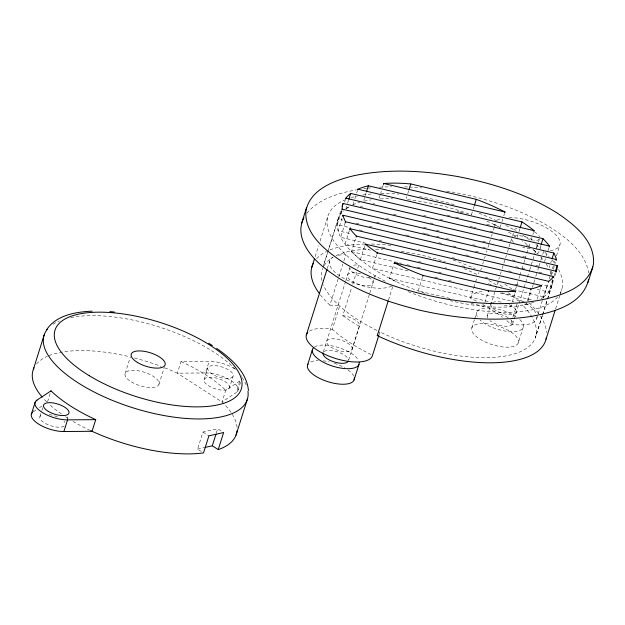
<?xml version="1.0" encoding="UTF-8"?>
<svg xmlns="http://www.w3.org/2000/svg" width="625" height="625" viewBox="0 0 625 625"><rect width="100%" height="100%" fill="white"/><g stroke="black" fill="none" stroke-linecap="round" stroke-linejoin="round"><path stroke-width="0.47" stroke-dasharray="3.12 2.34" d="M352.078 349.336A13.32 5.312 17.5 0 0 334.695 338.859A13.32 5.312 17.5 0 0 331.461 347.477A13.32 5.312 17.5 0 0 352.078 349.336L359.531 325.633M33.477 411.086L33.711 410.359M39.906 416.648L41.602 411.273M41.883 410.383L42.734 407.688M47.562 401.789L50.32 393.047M67.219 418.602L67.781 416.812M125.125 373.523L130.375 356.875M158.953 384.352L164.195 367.711M234.641 368.867A22.203 8.852 17.5 0 0 209.18 361.297L181.016 361.531L177.344 373.18L222.047 401.961A106.562 42.492 17.5 0 1 237.062 427.508M164.688 367.797A106.562 42.492 17.5 0 1 177.344 373.18L205.508 372.945L209.18 361.297M204.141 379.594L207.812 367.945M201.289 451.508L197.578 449.117L202.969 432.031L217.688 428.711L223.625 432.531M239.805 381.008L225.719 390.312L222.047 401.961L236.133 392.656L239.805 381.008A22.203 8.852 17.5 0 0 240.438 380.531M229.477 387.82A13.32 5.312 17.5 0 0 212.094 377.344A13.32 5.312 17.5 0 0 208.859 385.961A13.32 5.312 17.5 0 0 229.477 387.82L233.148 376.172A13.32 5.312 17.5 0 0 215.766 365.688A13.32 5.312 17.5 0 0 212.531 374.312A13.32 5.312 17.5 0 0 233.148 376.172M216.273 433.211L217.688 428.711M237.977 390.391L240.523 382.328M315.156 256.672L318.625 245.656M320.07 241.07L327.594 217.203M337.961 219.664L323.039 267.039L338.992 216.398M340.625 211.219L338.172 218.984L342.875 220.094M341.523 211.078L337.242 224.672L350.633 227.82M341.859 210.82L340.945 213.734L342.758 214.164M344.617 202.086L345.227 200.141M342.039 218.148L338.062 230.773L351.453 233.922M346.062 207.992L346.672 206.047M347.594 203.133L348.508 200.227M327.305 268.445L329.633 261.062M345.219 222.719L340.625 237.281L365.094 243.031M353.008 204.766L353.922 201.852M354.844 198.938L355.758 196.023M356.68 193.109L357.289 191.172M349.32 230.625L345.031 244.219L370.484 250.203M309.531 331.094A34.633 13.812 17.5 0 1 332.32 329.336L339.664 306.039A34.633 13.812 17.5 0 0 329.914 305.133L338.617 277.531M338.867 276.742L342.844 264.117M343.836 260.961L345.828 254.656A34.633 13.812 17.5 0 0 336 255.883M363.766 200.344L364.68 197.43M365.297 195.492L366.211 192.578M408.094 270.852L360.367 259.633L351.484 251.641L355.766 238.047M323.359 351.836L345.516 281.57M345.805 280.641L350.008 267.328M380.086 195.148L378.867 199.031A111.891 44.617 17.5 0 1 392.625 198.711M380.703 193.211L381.312 191.266M382.539 187.383L383.148 185.445M342.805 315.641A122.547 48.867 17.5 0 0 359.32 326.266A13.32 5.312 17.5 0 0 342.805 315.641L351.758 287.242M352.758 284.086L356.484 272.258M357.727 268.312L358.727 265.156A13.32 5.312 17.5 0 0 351.711 265.727M360.367 259.633L364.656 246.039M376.742 254.789L372.453 268.383L513.898 301.641M348.695 360.062L369.688 293.492M369.766 293.141L374.242 278.938M374.742 277.359L375.234 275.789A13.32 5.312 17.5 0 1 374.281 276.805M406.227 198.523L406.836 196.578M407.758 193.664L408.672 190.75M395.812 281.453L389.5 278.289L393.781 264.703M388.469 300.133L392.695 286.719M378.766 335.516L379.898 331.938A111.891 44.617 17.5 0 0 506.859 355.719A111.891 44.617 17.5 0 0 521.977 304.461M422.477 277.352L418.195 290.945L450.109 298.445M471.391 214.883L472.305 211.969M473.227 209.063L474.141 206.148M476.406 301.109A111.891 44.617 17.5 0 0 470.5 298.156L473.609 288.305M473.891 287.406L475.305 282.922M475.586 282.031L477 277.547M480.719 270.375L481.461 268.008M482.703 264.07L483.453 261.703M484.445 258.547L485.195 256.18M486.438 252.234L486.938 250.656M487.93 247.5L488.922 244.344M489.422 242.773L490.414 239.617M491.414 236.461L492.156 234.094M493.398 230.148L494.148 227.781M494.398 226.992L495.391 223.836M500.078 227.539L501 224.625M501.914 221.711L502.836 218.797M503.758 215.883L504.367 213.945M471.852 327.812L474.445 319.586M474.734 318.672L476.75 312.281M483.969 305.367L483.656 306.336L469.75 303.07M484.883 302.453L487.945 292.75M487.305 315.703L499.422 277.367M500.414 274.219L501.164 271.852M502.172 268.555L503.633 263.93M503.898 263.172L505.375 258.383M505.641 257.648L506.383 255.281M507.383 252.133L512.352 236.352M512.602 235.562L513.352 233.195M517.125 237.445L518.047 234.539M518.961 231.625L519.883 228.711M515.438 289.578L516.43 286.422M516.93 284.844L517.922 281.688M518.914 278.539L519.664 276.172M519.914 275.383L521.406 270.648M521.898 269.07L522.898 265.914M523.891 262.758L524.883 259.602M525.133 258.812L526.625 254.086M526.875 253.297L528.367 248.563M528.867 246.984L530.133 243.281M531.047 240.367L531.969 237.461M532.883 234.547L533.5 232.602M511.328 304.852L510.719 306.797L503.141 305.016M512.25 301.945L515 293.203M506.789 320.664A111.891 44.617 17.5 0 1 510.734 324.055L512.711 317.781M512.992 316.891L517.516 302.547M512.641 323.93L529.547 270.305M529.688 269.859L538.117 243.109M538.414 242.188L539.281 239.422M538.406 253.219L539.016 251.273M539.938 248.367L540.852 245.453M526.43 303.547L526.125 304.516L523.508 303.898M527.352 300.633L530.406 290.922M528.086 300.867L531.312 290.617M532.312 287.461L533.555 283.516M533.805 282.727L534.797 279.57M535.789 276.414L536.789 273.258M537.781 270.109L538.773 266.953M539.023 266.164L540.516 261.43M540.766 260.641L541.758 257.484M542.758 254.328L543.75 251.172M518.297 342.891A24.422 9.734 17.5 0 0 486.43 323.68A24.422 9.734 17.5 0 0 480.492 339.484A24.422 9.734 17.5 0 0 518.297 342.891L523.195 327.359M544.547 261.609L545.469 258.695M546.383 255.789L547 253.844M547.914 250.93L548.836 248.016M537.188 299.125L540.859 287.477M549.258 267.578L549.875 265.641M550.789 262.727L551.406 260.781M536.68 318.547L537.844 314.859M538.141 313.938L542.789 299.18M543.078 298.258L547.734 283.5M549.188 278.891L550.352 275.203M550.641 274.281L552.094 269.664M552.383 268.742L553.844 264.133M554.133 263.211L554.711 261.367M556.461 255.836L559.945 244.766M541.609 298.398L543.82 296.867L547.805 284.25M551.523 275.062L552.438 272.148M553.359 269.234L554.273 266.32M555.195 263.406L555.5 262.438M552.617 279.477L548.641 292.094L535.914 289.102M552.336 281.156L552.648 280.188M554.172 275.328L554.789 273.391M542.32 315.617L535.289 337.891L542.289 315.727M542.617 314.688L547.305 299.836M547.602 298.906L551.406 286.844L542 284.633M542.578 314.805L547.242 300.023M547.539 299.102L554.164 278.102M554.773 276.164L555.695 273.25M555.617 308.82L559.672 295.969M559.961 295.055L561.984 288.625M551.617 286.164L552.227 284.25M306.867 213.258C318.922 198.633 338.406 193.266 356.312 189.844M346.344 208.531L349.969 206.258M33.25 411.812L36.773 409.492M39.414 407.742L42.055 406M197.578 449.117L204.023 447.664M363.688 188.711L366.469 188.344M367.391 188.227L372.039 187.719M379.5 187.156L391.609 186.727M404.523 186.867L408.195 186.961M409.117 186.984L421.578 187.875M446.617 191.086C480.242 196.641 513.406 206.711 543.352 223.195C562.5 234.664 584.508 249.312 588.703 272.938M457.477 211.617L459.117 212M459.93 212.188L463.203 212.961M447.047 215.062L449.891 215.734M455.57 217.07L459.359 217.961M486.82 224.422L489.664 225.086M373.062 203.57L374.805 203.984M423.703 215.484L426.32 216.094M440.289 219.383L442.906 220M469.977 226.359L472.594 226.977M473.469 227.18L476.086 227.797M490.055 231.086L492.68 231.703M360.352 206.484L363.102 207.133M393.391 214.258L396.141 214.906M430.094 222.891L432.852 223.539M499.844 239.289L502.594 239.938M526.461 245.547L529.211 246.195A111.891 44.617 17.5 0 0 521.852 240.656M386.445 218.531L389.219 219.18M423.43 227.227L427.133 228.094M436.375 230.273L439.156 230.922M482.617 241.141L485.391 241.797M376.391 222.07L379.117 222.711M422.75 232.969L425.477 233.609M426.383 233.828L429.109 234.469M436.383 236.18L439.109 236.82M446.383 238.523L449.109 239.172M472.742 244.727L475.469 245.367M482.742 247.078L485.469 247.719M522.734 256.484L525.461 257.125M356.055 223.188L358.875 223.852M369.227 226.289L372.047 226.953M405.922 234.922L408.75 235.586M438.859 242.664L441.68 243.328M452.977 245.984L456.734 246.867M475.555 251.289L478.383 251.953M512.258 259.922L515.078 260.586M535.781 265.453L539.547 266.336M359.562 229.922L362.242 230.555M465.812 254.906L468.484 255.531M515.805 266.664L521.164 267.922M522.055 268.133L524.734 268.758M539.023 272.117L541.703 272.75M379.133 240.43L381.805 241.055M418.414 249.664L420.203 250.086M452.344 257.641L455.023 258.273M508.594 270.867L511.266 271.5M382.031 247.016L384.852 247.68M462.016 265.82L464.836 266.484M418.656 261.531L421.383 262.172M445.016 267.727L446.836 268.156M485.008 277.133L487.734 277.773M515.008 284.188L517.734 284.828M351.484 251.641L394.023 261.641M394.945 261.859L397.719 262.516M399.57 262.945L401.414 263.383M406.969 264.688L410.664 265.555M417.141 267.078L420.836 267.945M438.406 272.078L441.18 272.734M488.344 283.82L491.117 284.477M513.305 289.695L543.82 296.867M434.703 277.117L437.461 277.758M448.469 280.352L453.977 281.648M501.703 292.867L531.984 299.984M389.5 278.289L491.773 302.344M493.766 224.375L498.117 226.523M499.297 227.133L499.688 227.336M202.969 432.031L208.898 435.852M532.844 249.25L537.852 253.945M53.031 324.273A106.562 42.492 17.5 0 1 59.391 320.961M70.711 317.602A106.562 42.492 17.5 0 1 236.164 370.164M242.086 377.469A106.562 42.492 17.5 0 1 247 387.156M90.25 430.461A106.562 42.492 17.5 0 1 72.359 421.039M68.094 418.438A106.562 42.492 17.5 0 1 65.391 416.695M61.453 414.023A106.562 42.492 17.5 0 1 49.461 404.5M46.641 401.836A106.562 42.492 17.5 0 1 43.391 398.445M36.469 364.055A106.562 42.492 17.5 0 1 47.344 356.352M49 355.648A106.562 42.492 17.5 0 1 128.711 356.547M134.367 357.945A106.562 42.492 17.5 0 1 161.164 366.445M64.117 426.164A13.32 5.312 17.5 0 1 45.492 423.516A13.32 5.312 17.5 0 1 42.992 414.602M49.203 414.555A13.32 5.312 17.5 0 1 58.102 417.227M64 421.25A13.32 5.312 17.5 0 1 64.93 422.531M205.508 372.945A22.203 8.852 17.5 0 1 230.969 380.516A22.203 8.852 17.5 0 1 236.133 392.656M241.383 375.648A22.203 8.852 17.5 0 1 241.664 376.484M181.016 361.531A106.562 42.492 17.5 0 1 225.719 390.312M552.328 280.422A111.891 44.617 17.5 0 1 541.398 298.531M533.625 302.266A111.891 44.617 17.5 0 1 450.25 300.695M424.773 293.289A111.891 44.617 17.5 0 1 343.445 210.922M345.789 208.938A111.891 44.617 17.5 0 1 349.039 206.781M352.781 204.867A111.891 44.617 17.5 0 1 359.727 202.305M364.125 201.156A111.891 44.617 17.5 0 1 371.258 199.852M407.516 199.648A111.891 44.617 17.5 0 1 471.469 214.914M486.812 221.156A111.891 44.617 17.5 0 1 500.477 227.742M508.453 232.125A111.891 44.617 17.5 0 1 516.109 236.789M533.664 249.977A111.891 44.617 17.5 0 1 537.758 253.844M540.719 256.977A111.891 44.617 17.5 0 1 544.195 261.148M546.141 263.844A111.891 44.617 17.5 0 1 548.727 268.125M550.125 271.031A111.891 44.617 17.5 0 1 551.617 275.414M558.586 269.492A122.547 48.867 17.5 0 1 559.906 293.742M557.586 297A122.547 48.867 17.5 0 1 407.117 291.242M385.406 281.32A122.547 48.867 17.5 0 1 345.086 199.82M351.109 197.641A122.547 48.867 17.5 0 1 357.469 196M362.656 195.039A122.547 48.867 17.5 0 1 372.82 193.883M380.93 193.531A122.547 48.867 17.5 0 1 398.875 194.117M419.383 196.641A122.547 48.867 17.5 0 1 454.148 204.68M479.008 213.203A122.547 48.867 17.5 0 1 497.602 221.258M505.773 225.344A122.547 48.867 17.5 0 1 516.5 231.305M522.703 235.125A122.547 48.867 17.5 0 1 530.984 240.766M535.828 244.422A122.547 48.867 17.5 0 1 540.758 248.484M544.75 252.117A122.547 48.867 17.5 0 1 549.086 256.508M552.008 259.852A122.547 48.867 17.5 0 1 555.023 263.773M376.922 330.477A111.891 44.617 17.5 0 1 323.375 284.883M321.969 280.562A111.891 44.617 17.5 0 1 322.695 268.289M324.031 265.68A111.891 44.617 17.5 0 1 333.125 257.266M336.234 255.641A111.891 44.617 17.5 0 1 369.016 249.211M375.531 249.172A111.891 44.617 17.5 0 1 382.664 249.422M401.133 251.312A111.891 44.617 17.5 0 1 445.281 261.805M463.938 268.672A111.891 44.617 17.5 0 1 477.852 274.859A34.633 13.812 17.5 0 1 478.93 272.633M488.906 280.555A111.891 44.617 17.5 0 1 498.227 286.031M508.188 292.75A111.891 44.617 17.5 0 1 518.078 300.758A34.633 13.812 17.5 0 0 524.328 301.516M379.898 331.938A34.633 13.812 17.5 0 1 379.648 332.711M536.93 316.648A34.633 13.812 17.5 0 1 510.734 324.055M470.5 298.156A34.633 13.812 17.5 0 1 483.625 291.461M500.141 292.969A34.633 13.812 17.5 0 1 522.234 301.102M525.727 303.188A34.633 13.812 17.5 0 1 536.102 313.445M371.055 354.508A111.891 44.617 17.5 0 1 332.32 329.336M482.836 304.562A111.891 44.617 17.5 0 1 502.492 317.281M509.172 304.633A13.32 5.312 17.5 0 1 515.828 313.047A13.32 5.312 17.5 0 1 501.375 313.016A13.32 5.312 17.5 0 1 490.852 304.586M492.68 302.453A13.32 5.312 17.5 0 1 501.562 302.172M539.32 238.984A13.32 5.312 17.5 0 1 533.656 240.844M514.344 230.047A13.32 5.312 17.5 0 1 518.133 228.07M534.508 231.922A13.32 5.312 17.5 0 1 539.539 236.789M369.547 277.898A13.32 5.312 17.5 0 1 356.266 274.555A13.32 5.312 17.5 0 1 349.883 267.859M329.914 305.133A122.547 48.867 17.5 0 1 320.055 294.453M316.609 258.703A122.547 48.867 17.5 0 1 326.484 251.539M330 249.953A122.547 48.867 17.5 0 1 364.117 244.031M371.477 244.023A122.547 48.867 17.5 0 1 391.383 245.422M453.242 260.023A122.547 48.867 17.5 0 1 475.242 268.773M504.836 284.375A122.547 48.867 17.5 0 1 512 289.078M529.242 302.992A122.547 48.867 17.5 0 1 538.68 313.664M540.336 316.047A122.547 48.867 17.5 0 1 546.609 332.539M391.727 286.039A34.633 13.812 17.5 0 1 347.375 280.211A34.633 13.812 17.5 0 1 332.625 257.414M502.492 286.789A13.32 5.312 17.5 0 1 498.422 282.648M509.086 217.602A34.633 13.812 17.5 0 1 552.953 232.242A34.633 13.812 17.5 0 1 550.305 250.711M497.078 220.219A34.633 13.812 17.5 0 1 501.656 218.438M314.57 346.969A24.422 9.734 17.5 0 1 337.852 347.336A24.422 9.734 17.5 0 1 358.383 360.117M310.734 361.93A24.422 9.734 17.5 0 1 318.242 360.57M323.141 360.828A24.422 9.734 17.5 0 1 329.43 361.93M334.266 363.281A24.422 9.734 17.5 0 1 344.773 367.891M347.93 369.922A24.422 9.734 17.5 0 1 354 376.805M324.188 351.477A13.32 5.312 17.5 0 1 338.195 352.094A13.32 5.312 17.5 0 1 348.516 359.883M368.719 277.289A13.32 5.312 17.5 0 1 366.906 285.664A13.32 5.312 17.5 0 1 347.828 277.352A13.32 5.312 17.5 0 1 360.781 273.836M519.773 319.555A24.422 9.734 17.5 0 1 512.57 331.656A24.422 9.734 17.5 0 1 480.164 320.086M477.328 316.57A24.422 9.734 17.5 0 1 488.492 307.984A24.422 9.734 17.5 0 1 517.062 317.336M510.773 319.672A13.32 5.312 17.5 0 1 507.352 326.258A13.32 5.312 17.5 0 1 489.875 320.578M487.617 318.047A13.32 5.312 17.5 0 1 493.211 313.359A13.32 5.312 17.5 0 1 508.469 317.898M537.094 244.555A13.32 5.312 17.5 0 1 536.008 247.555M530.242 248.594A13.32 5.312 17.5 0 1 522.594 247.133M513.656 242.297A13.32 5.312 17.5 0 1 511.789 238.039M514.156 236.18A13.32 5.312 17.5 0 1 534.555 241.391M131.328 381.883A17.758 7.078 17.5 0 0 158.906 384.469A17.758 7.078 17.5 0 0 135.875 370.461A17.758 7.078 17.5 0 0 131.328 381.883"/><path stroke-width="0.94" d="M588.609 279.352C582.812 304.875 552.852 312.391 530.531 316.516C494.297 321.945 457.242 318.508 421.633 310.633C386.008 301.992 350.078 289.312 321.555 265.562C308.414 254.445 294.547 235.391 303.938 217.875M33.359 369.336L44.125 335.109M31.406 414.086L35.078 402.438M36.695 400.891L36.922 400.164L51.008 390.867A106.562 42.492 17.5 0 0 95.711 419.641L92.039 431.289L63.875 431.523A22.203 8.852 17.5 0 1 39.031 424.344A22.203 8.852 17.5 0 1 32.617 412.289M50.781 391.594L51.008 390.867M63.875 431.523L67.547 419.875L95.711 419.641M204.938 447.461L212.305 445.797L215.992 434.109M212.305 445.797L218.234 449.617L223.625 432.531L208.898 435.852L203.516 452.938A106.562 42.492 17.5 0 1 90.844 430.742M301.594 223.367L306.492 207.836M236.023 435.141L247.516 398.719M311.68 267.688L314.57 258.508M342.148 206.367L343.07 203.453L553.852 253.016A111.891 44.617 17.5 0 1 556.422 259.523L556.109 260.5M341.836 210.109L342.141 209.141A111.891 44.617 17.5 0 1 343.07 203.453M345.531 199.172L345.836 198.203A111.891 44.617 17.5 0 1 350.656 193.43L542.992 238.656A111.891 44.617 17.5 0 1 549.445 246.078L549.141 247.047M342.648 216.211L342.961 215.234L557.234 265.625A111.891 44.617 17.5 0 1 556.305 271.305L556 272.281M348.82 199.25L350.656 193.43M306.367 334.844L327.016 269.367M345.219 222.719L345.523 221.742A111.891 44.617 17.5 0 1 342.961 215.234M357.602 190.203L357.906 189.227A111.891 44.617 17.5 0 1 368.352 185.781L522.023 221.914A111.891 44.617 17.5 0 1 534.109 230.664L533.805 231.633M349.625 229.656L349.93 228.688L553.539 276.562L553.227 277.531M307.617 364.867L312.516 349.336M366.516 191.609L368.352 185.781M356.078 237.078L356.383 236.109A111.891 44.617 17.5 0 1 349.93 228.688M383.453 184.469L383.766 183.5A111.891 44.617 17.5 0 1 410.82 183.961L476.289 199.352A111.891 44.617 17.5 0 1 504.977 212L504.672 212.977M364.961 245.07L365.266 244.102L541.469 285.531L541.164 286.508M377.047 253.82L377.352 252.844A111.891 44.617 17.5 0 1 365.266 244.102M408.984 189.781L410.82 183.961M354.062 379.945L358.961 364.414M394.094 263.727L394.398 262.758L515.609 291.266L515.305 292.234M546.391 337.531A122.547 48.867 17.5 0 1 377.273 335.625L388.219 300.922M378.766 335.516L372.547 355.234A34.633 13.812 17.5 0 1 332.531 357.484A34.633 13.812 17.5 0 1 307.828 332.445M422.781 276.383L423.086 275.414A111.891 44.617 17.5 0 1 394.398 262.758M474.453 205.18L476.289 199.352M488.25 291.773L488.555 290.805A111.891 44.617 17.5 0 0 515.609 291.266M520.188 227.742L522.023 221.914M541.156 244.484L542.992 238.656M530.719 289.953L531.023 288.984A111.891 44.617 17.5 0 0 541.469 285.531M552.016 258.844L553.852 253.016M548.414 282.305L548.719 281.336A111.891 44.617 17.5 0 0 553.539 276.562M555.398 271.445L557.234 265.625M546.062 339.109L555.039 310.656M587.992 282.461L592.883 266.93M46.672 329.641C56.469 315 75.82 311.938 92.117 311.148M109.883 311.609L114.305 312M383.766 183.5L504.977 212M357.906 189.227L534.109 230.664M345.836 198.203L549.445 246.078M342.141 209.141L556.422 259.523M345.523 221.742L556.305 271.305M356.383 236.109L548.719 281.336M377.352 252.844L531.023 288.984M423.086 275.414L488.555 290.805M208.727 343.266L212.367 345.539M216.695 348.375C230.969 358.516 246.773 371.859 248.438 390.531M247.953 391.328A106.562 42.492 17.5 0 1 134.5 408.297A106.562 42.492 17.5 0 1 47.25 329.398M237.031 430.813A106.562 42.492 17.5 0 1 218.234 449.617M42.188 397.07A106.562 42.492 17.5 0 1 34.039 367.773M67.547 419.875A22.203 8.852 17.5 0 1 42.086 412.312A22.203 8.852 17.5 0 1 36.922 400.164M377.773 335.234A34.633 13.812 17.5 0 1 377.273 335.625M319.062 293.125A122.547 48.867 17.5 0 1 313.375 263.266M359.164 362.383A24.422 9.734 17.5 0 1 332.359 366.016A24.422 9.734 17.5 0 1 313.672 347.656M354.273 377.914A24.422 9.734 17.5 0 1 328.633 381.914A24.422 9.734 17.5 0 1 308.086 363.977M348.406 360.984A13.32 5.312 17.5 0 1 333.867 361.852A13.32 5.312 17.5 0 1 323.07 352.766M305.867 210.945C304.367 233.883 324.977 250.102 342.086 261.656C372.195 280.555 406.617 291.484 441.336 298.156C475.625 304.156 511.211 306.312 545.484 299.047C564.719 294.406 589.094 285.766 593.508 263.82C595.008 240.883 574.398 224.656 557.289 213.102C527.188 194.211 492.758 183.273 458.039 176.609C423.75 170.609 388.164 168.453 353.891 175.711C334.656 180.359 310.281 188.992 305.867 210.945M89.273 375.711A97.68 38.953 17.5 0 0 240.937 389.969A97.68 38.953 17.5 0 0 114.266 312.883A97.68 38.953 17.5 0 0 89.273 375.711M137.453 362.461A17.758 7.078 17.5 0 0 165.031 365.055A17.758 7.078 17.5 0 0 142 351.039A17.758 7.078 17.5 0 0 137.453 362.461M48.297 411.367A13.32 5.312 17.5 0 0 68.914 413.227A13.32 5.312 17.5 0 0 51.531 402.75A13.32 5.312 17.5 0 0 48.297 411.367"/></g></svg>
